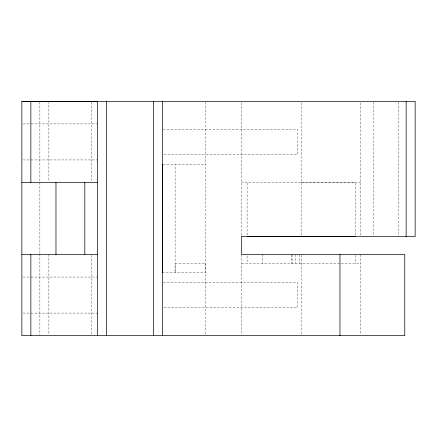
<?xml version="1.0" encoding="UTF-8"?>
<svg xmlns="http://www.w3.org/2000/svg" width="437" height="437" viewBox="0 0 437 437"><rect width="100%" height="100%" fill="white"/><g stroke="black" fill="none" stroke-linecap="round" stroke-linejoin="round"><path stroke-width="0.33" stroke-dasharray="2.19 1.64" d="M241.688 235.117L241.688 102.056M247.091 235.117L247.096 182.409M301.153 235.117L301.153 102.056M355.21 235.117L355.21 182.409L241.688 182.409M360.612 235.166L360.612 102.056M23.216 123.9L97.56 123.9M163.05 129.303L297.515 129.303L297.515 154.529L163.05 154.529M23.216 159.937L97.56 159.937M163.039 164.443L205.647 164.443M241.688 263.549L360.612 263.549M162.367 272.551L205.647 272.557L205.647 263.544L175.111 263.544L175.111 272.551L175.111 164.443M23.216 277.063L97.56 277.063M163.05 282.471L297.515 282.471L297.515 307.697L163.05 307.697M23.216 313.1L97.56 313.1M301.153 182.409L360.618 182.464M398.457 102.056L398.457 236.521M373.231 102.056L373.231 235.155M360.612 254.536L360.612 334.944M355.21 255.181L355.21 263.549M301.153 255.181L301.153 335.627M299.793 254.536L299.793 263.549M295.51 254.536L295.51 263.549M292.14 254.536L292.14 263.549M291.457 254.536L291.457 263.549M262.331 254.536L262.331 263.549M247.091 255.825L247.091 263.549M241.688 254.536L241.688 334.944M205.647 102.05L205.647 334.95M91.191 102.056L91.191 181.781M91.191 255.219L91.191 334.944M48.878 101.373L48.878 181.781M48.878 254.536L48.878 334.944M39.871 102.056L39.871 181.726M39.871 182.409L39.871 253.231M39.871 253.908L39.871 334.944"/><path stroke-width="0.66" d="M162.367 272.551L162.373 164.443M21.85 101.581L97.56 101.373L97.56 335.627M21.85 182.464L97.56 182.464M247.091 236.466L355.21 236.466M241.688 236.493L415.15 236.521L415.15 101.373L21.85 101.373L21.85 335.627L404.76 335.627L404.76 254.536L241.705 254.553L241.688 236.466M21.85 254.536L97.56 254.536M406.142 101.373L406.142 236.515M339.97 254.536L339.97 335.627M162.373 101.373L162.373 335.627M153.36 101.373L153.36 335.627M106.573 101.373L106.573 335.627M84.822 182.464L84.822 254.536M55.974 182.464L55.974 254.536M30.858 101.581L30.858 182.464M30.858 254.536L30.858 335.627"/></g></svg>
